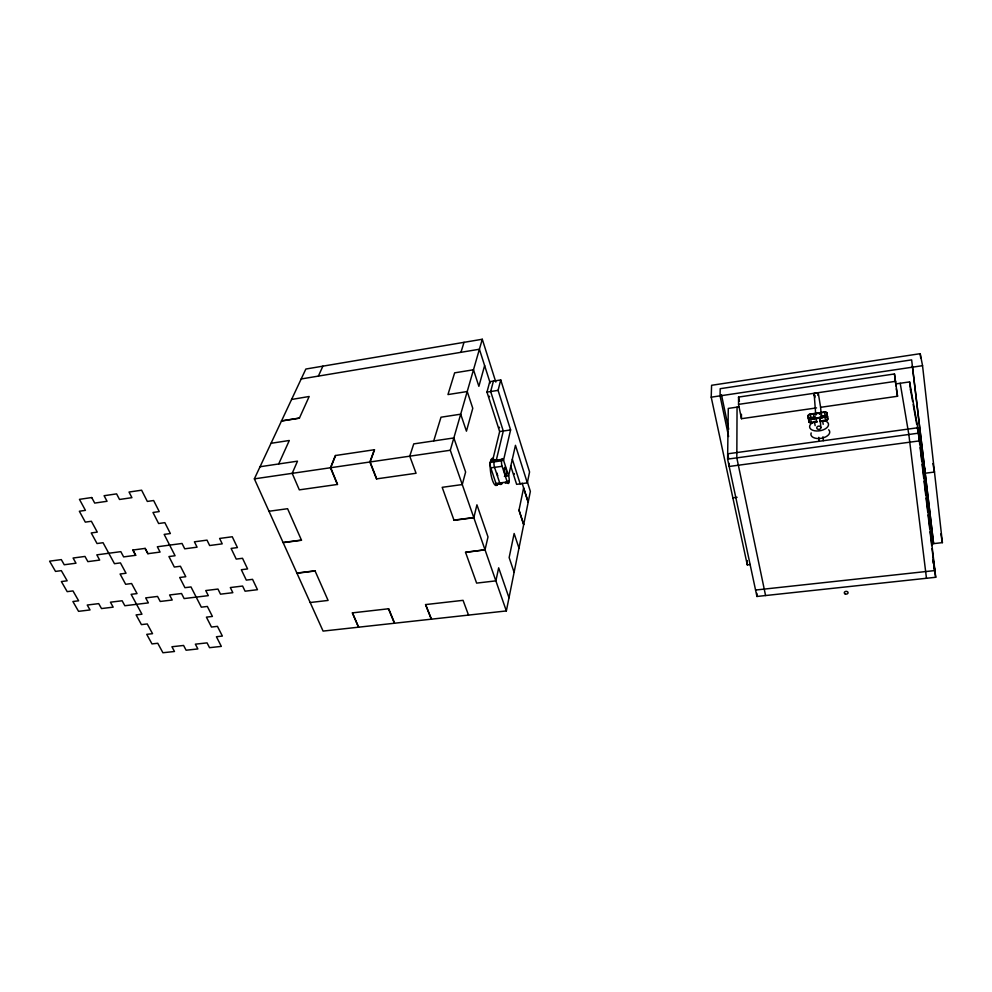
<?xml version="1.0" encoding="UTF-8"?>
<svg xmlns="http://www.w3.org/2000/svg" width="992" height="992" viewBox="0 0 992 992"><rect width="100%" height="100%" fill="white"/><g stroke="black" fill="none" stroke-linecap="round" stroke-linejoin="round"><path stroke-width="1.49" d="M816.54 407.898L741.446 418.698L738.544 404.376L738.556 397.073L894.462 373.959L897.537 396.254L820.607 407.315L821.078 413.056M737.056 407.142L736.82 457.87L765.576 595.535M729.207 463.376L729.17 466.463L919.658 440.857L917.228 427.242M895.888 383.904L909.59 381.895L918.741 433.132L935.716 577.282L756.933 596.465L727.607 459.122L728.289 408.419L738.966 406.856M750.361 564.522L747.286 564.87L711.214 397.172L711.586 385.293L920.204 353.685L922.548 365.676L942.4 542.636L931.649 543.864M352.396 612.858L358.558 627.18L352.396 612.87L388.69 608.753L394.642 623.212L506.354 610.936L530.36 491.387L527.087 481.046M510.607 465.62L516.634 484.344L527.322 482.881L529.567 471.944L500.749 379.948L489.75 381.697L486.973 392.113L499.658 431.557L492.64 460.362M519.002 510.161L523.689 524.607L518.99 510.173L523.627 487.915L528.178 502.225L522.09 483.104M505.25 483.216L508.76 482.732L509.094 481.232A3.906 1.017 82.1 0 0 508.598 475.825L503.539 460.201L510.595 429.933L498.083 390.364L500.749 379.948M465.57 552.408L485.026 549.804L488.002 536.932L476.929 504.816L473.829 517.725L506.354 610.936M508.76 482.732A3.918 1.017 82.1 0 1 507.222 481.951L502.113 466.29A3.943 1.029 82 0 1 501.63 460.809L501.977 459.333A3.943 1.029 82 0 1 503.539 460.201L501.419 460.511M496.372 459.829L503.291 431.024L490.668 391.53L493.408 381.114M497.55 484.27A3.906 1.042 82.1 0 1 495.988 483.501L490.804 467.889A3.931 1.054 82 0 1 490.321 462.421L490.68 460.945L501.977 459.333M484.629 365.589L478.876 386.334L473.494 369.78L454.646 372.843L447.962 394.568L467.232 391.53L472.775 408.295L466.438 431.173L460.697 414.185L441.006 417.21L433.715 440.932M453.976 520.118L473.767 517.526L450.294 450.256L482.286 339.252L305.846 369.036L254.361 478.863L283.067 542.475L301.432 540.07M460.958 352.321L464.02 342.327M409.746 456.184L413.751 443.895L453.852 437.943L465.62 472.031L462.272 484.555L442.184 487.32L454.038 520.316L473.829 517.725M409.746 456.184L416.07 473.271L376.476 478.9L369.88 461.999L374.331 449.748M376.724 478.863L370.115 461.962L374.567 449.711L335.358 455.539L330.472 467.753L337.342 484.468M335.594 455.502L330.708 467.716L337.578 484.431L299.324 489.862L292.194 473.345L297.501 461.168L260.04 466.736M278.69 463.958L289.304 440.485L271.039 443.3M318.395 376.092L322.884 366.16M301.196 378.969L479.409 349.234L490.197 383.073M291.586 399.466L309.182 396.49L299.373 418.19L281.48 421.017M281.542 420.893L299.435 418.054M486.973 392.113L498.083 390.364M711.214 397.172L922.548 365.676M499.658 431.557L510.595 429.933M738.544 404.376L895.664 381.312M254.361 478.863L369.88 461.999M370.115 461.962L450.294 450.256M817.011 422.009L811.32 422.815A2.381 1.29 -9.7 0 1 808.877 421.848L808.083 415.66A2.381 1.29 -9.8 0 1 810.352 414.036L824.501 412.015A2.393 1.29 -9.4 0 1 826.993 412.97L827.799 419.182A2.393 1.302 -9.3 0 1 825.542 420.806L819.851 421.612M490.321 462.421L501.63 460.809M808.877 421.848L808.703 419.269A2.381 1.29 -9.7 0 1 810.96 417.644L815.201 417.037M820.669 416.268L825.096 415.636A2.393 1.29 -9.4 0 1 827.576 416.59M815.213 417.297L810.972 417.905A1.897 1.029 -9.7 0 0 809.174 419.12M820.694 416.528L825.121 415.896A1.91 1.029 -9.4 0 1 827.092 416.652L827.328 419.244A1.922 1.042 -9.3 0 1 825.518 420.546L819.826 421.352M808.257 418.24A2.393 1.29 -9.8 0 0 810.712 419.194L824.947 417.186A2.406 1.302 -9.4 0 0 827.216 415.549L826.993 412.97M816.986 421.749L811.307 422.555A1.91 1.042 -9.7 0 1 809.348 421.786L809.249 420.323M490.804 467.889L502.113 466.29M504.407 476.408L508.598 475.825L515.456 445.321L527.322 482.881M268.981 511.264L287.593 508.71L301.518 540.256L283.154 542.661L323.082 631.086L394.407 623.249L388.467 608.79M506.292 481.616L509.094 481.232M495.988 483.501L507.222 481.951M498.257 484.17L502.448 483.6M727.607 459.122L918.741 433.132M145.092 548.402L147.87 553.697L160.084 552.073L157.331 546.766L182.032 543.467L184.723 548.812L197.073 547.187L194.407 541.818L207.006 540.132L209.647 545.526L222.22 543.852L219.604 538.445L232.264 536.759L237.423 547.584L231.099 548.402L236.232 559.091L242.519 558.285L247.591 568.937L241.329 569.718L246.314 580.109L252.551 579.34L257.474 589.694L245.086 591.195L242.594 586.049L230.318 587.549L232.835 592.683L220.497 594.171L217.967 589.062L205.741 590.55L208.308 595.646L184.128 598.573L181.524 593.514L169.582 594.977L172.211 600.011L160.22 601.462L157.554 596.44L145.675 597.891L148.366 602.888L124.843 605.74L122.115 600.768L110.422 602.194L113.175 607.154L101.506 608.555L98.716 603.632L87.234 605.033L90.036 609.944L78.554 611.332L72.887 601.512L78.641 600.805L72.974 590.922L67.196 591.641L61.368 581.548L67.171 580.804L61.33 570.648L55.515 571.404L49.6 561.162L61.306 559.6L64.244 564.758L76 563.208L73.073 558.025L84.977 556.438L87.879 561.633L99.684 560.071L96.819 554.85L120.813 551.651L123.64 556.896L135.718 555.297L132.928 550.027M732.865 497.835L737.081 497.29M296.881 573.054L315.01 570.809L328.092 600.433L310.186 602.516M485.038 549.804L465.508 552.222L476.619 583.11L495.876 580.866L498.666 567.833L508.995 597.767M296.955 573.24L315.084 570.995M755.569 590.042L934.923 570.561L933.1 559.934M135.644 555.309L132.854 550.039L145.167 548.39L147.944 553.685M425.568 604.574L431.495 619.157M431.272 619.194L425.568 604.587L463.053 600.334L468.522 615.102M514.104 572.322L509.144 557.591L514.141 533.498L518.965 548.092M512.356 459.346L520.192 483.848M482.286 339.252L495.826 382.081M728.636 458.329L727.682 453.815L917.786 427.763L919.77 444.59M721.457 394.692L728.698 429.201M728.612 436.517L720.043 395.858L720.204 388.69L911.636 359.873L933.596 543.641L912.355 365.998M738.556 397.073L739.424 401.351M932.902 463.574L934.476 472.043L925.375 473.209L924.011 465.558M940.813 533.907L942.4 542.636M910.495 389.41L912.652 401.512M913.186 404.538L916.695 424.216M932.852 560.554L933.373 563.592M933.894 566.643L935.716 577.282M808.083 415.66L808.703 419.269M810.352 414.036L810.96 417.644M810.712 419.194L811.32 422.815M900.215 383.272L908.833 434.484L926.466 578.274M814.432 421.402L815.139 425.642M814.122 393.278L814.854 397.668M818.214 392.683L820.607 407.315M822.703 421.278L823.199 424.303M896.334 388.839L897.537 396.254M824.501 412.015L825.096 415.636M824.947 417.186L825.542 420.806M827.216 415.549L827.799 419.182M894.462 373.959L895.962 385.863M909.59 381.895L910.693 391.071M920.13 447.652L921.754 461.416M922.114 464.479L923.738 478.243M924.098 481.306L925.722 495.07M926.082 498.133L927.706 511.897M928.066 514.96L929.69 528.724M930.05 531.786L931.674 545.55M932.034 548.613L933.658 562.377M934.018 565.44L934.737 571.566M920.204 353.685L920.712 358.273M822.976 436.753L823.298 440.708M820.223 419.765L820.855 427.626A2.058 1.649 -5.3 0 1 817.842 429.251A2.058 1.649 -5.3 0 1 817.693 426.399A2.058 1.649 -5.3 0 1 820.855 427.626M818.784 437.336L819.094 441.291M814.221 394.754L815.635 413.441M756.896 593.39L756.933 596.465M747.261 560.579L747.286 564.87M741.446 414.284L741.446 418.698M497.252 484.617A13.702 3.67 82 0 1 490.68 472.638A13.702 3.67 82 0 1 493.545 458.812M490.68 460.945A3.931 1.054 81.9 0 1 491.858 460.809M489.527 396.688A6.088 1.6 81.2 0 1 489.378 396.217M499.484 427.676A6.002 1.55 81.5 0 1 499.348 427.192M514.402 474.077A5.853 1.476 82.1 0 1 514.278 473.556M497.786 475.652A3.918 1.042 82 0 1 496.93 473.048M495.529 460.139A3.931 1.042 81.9 0 0 494.438 460.412L494.078 461.888A3.943 1.054 82 0 0 494.562 467.356L499.72 482.98A3.906 1.029 82.1 0 0 501.282 483.761M820.917 420.583A4.104 2.22 -9.5 0 1 819.876 421.079M816.887 421.501A4.104 2.22 -9.5 0 1 816.143 421.402M814.271 419.157A4.104 2.22 -9.5 0 1 814.965 418.264M820.967 417.248A4.104 2.22 -9.5 0 1 822.07 418.054M816.937 421.253A2.046 1.637 -5.6 0 1 816.515 419.008A2.046 1.637 -5.6 0 1 819.305 418.5A2.046 1.637 -5.6 0 1 819.925 420.707M815.796 415.177A2.034 1.637 -5.7 0 1 817.234 413.18A2.034 1.637 -5.7 0 1 819.702 414.172M814.99 395.944A1.996 1.624 -6.3 0 1 814.581 393.737A1.996 1.624 -6.3 0 1 817.296 393.216A1.996 1.624 -6.3 0 1 817.892 395.399M828.692 429.772A9.523 5.233 -9.3 0 1 821.413 438.278A9.523 5.233 -9.3 0 1 811.171 432.909M823.013 420.385A9.56 5.208 -9.5 0 1 826.869 427.701A9.56 5.208 -9.5 0 1 812.436 430.144A9.56 5.208 -9.5 0 1 813.564 421.984M91.723 497.538L79.447 499.348L85.436 510.359L79.348 511.24L85.312 522.127L91.376 521.271L97.278 532.109L91.239 532.952L97.03 543.529L103.044 542.711L114.464 563.692L120.441 562.898L126.034 573.24L120.082 574.008L125.662 584.288L131.601 583.532L137.045 593.6L131.13 594.32L141.955 614.209L136.102 614.904L141.422 624.613L147.25 623.943L152.545 633.677L146.742 634.347L151.987 643.907L157.765 643.275L162.924 652.748L174.48 651.496L171.926 646.747L183.582 645.457L186.112 650.219L197.867 648.942L195.362 644.168L207.055 642.878L209.535 647.677L221.34 646.387L216.417 636.74L222.369 636.07L217.446 626.361L211.47 627.043L206.41 617.136L212.412 616.441L207.353 606.459L201.326 607.166L190.997 586.942L184.934 587.686L179.688 577.48L185.777 576.712L180.432 566.258L174.319 567.04L168.938 556.549L175.076 555.743L164.164 534.39L170.376 533.535L164.846 522.66L158.621 523.516L152.979 512.467L159.241 511.587L153.624 500.526L147.337 501.431L141.608 490.197L129.022 492.044L131.924 497.662L119.524 499.472L116.597 493.88L104.086 495.715L107.049 501.282L94.711 503.08L91.723 497.538M824.526 412.275L810.365 414.296A1.91 1.029 -9.8 0 0 808.554 415.586L808.728 418.165A1.91 1.029 -9.8 0 0 810.7 418.934L824.922 416.925A1.922 1.042 -9.4 0 0 826.733 415.611L826.51 413.032A1.922 1.029 -9.4 0 0 824.526 412.275M504.221 469.104A3.931 1.017 82.1 0 0 505.821 475.081A3.931 1.017 82.1 0 0 506.032 469.402A3.931 1.017 82.1 0 0 504.221 469.104M815.746 417.818A4.104 2.22 -9.6 0 0 821.686 415.028A4.104 2.22 -9.6 0 0 815.436 413.986A4.104 2.22 -9.6 0 0 815.746 417.818M845.134 593.91A1.897 1.389 -2.1 0 0 848.073 592.782A1.897 1.389 -2.1 0 0 845.333 591.505A1.897 1.389 -2.1 0 0 845.134 593.91"/></g></svg>
